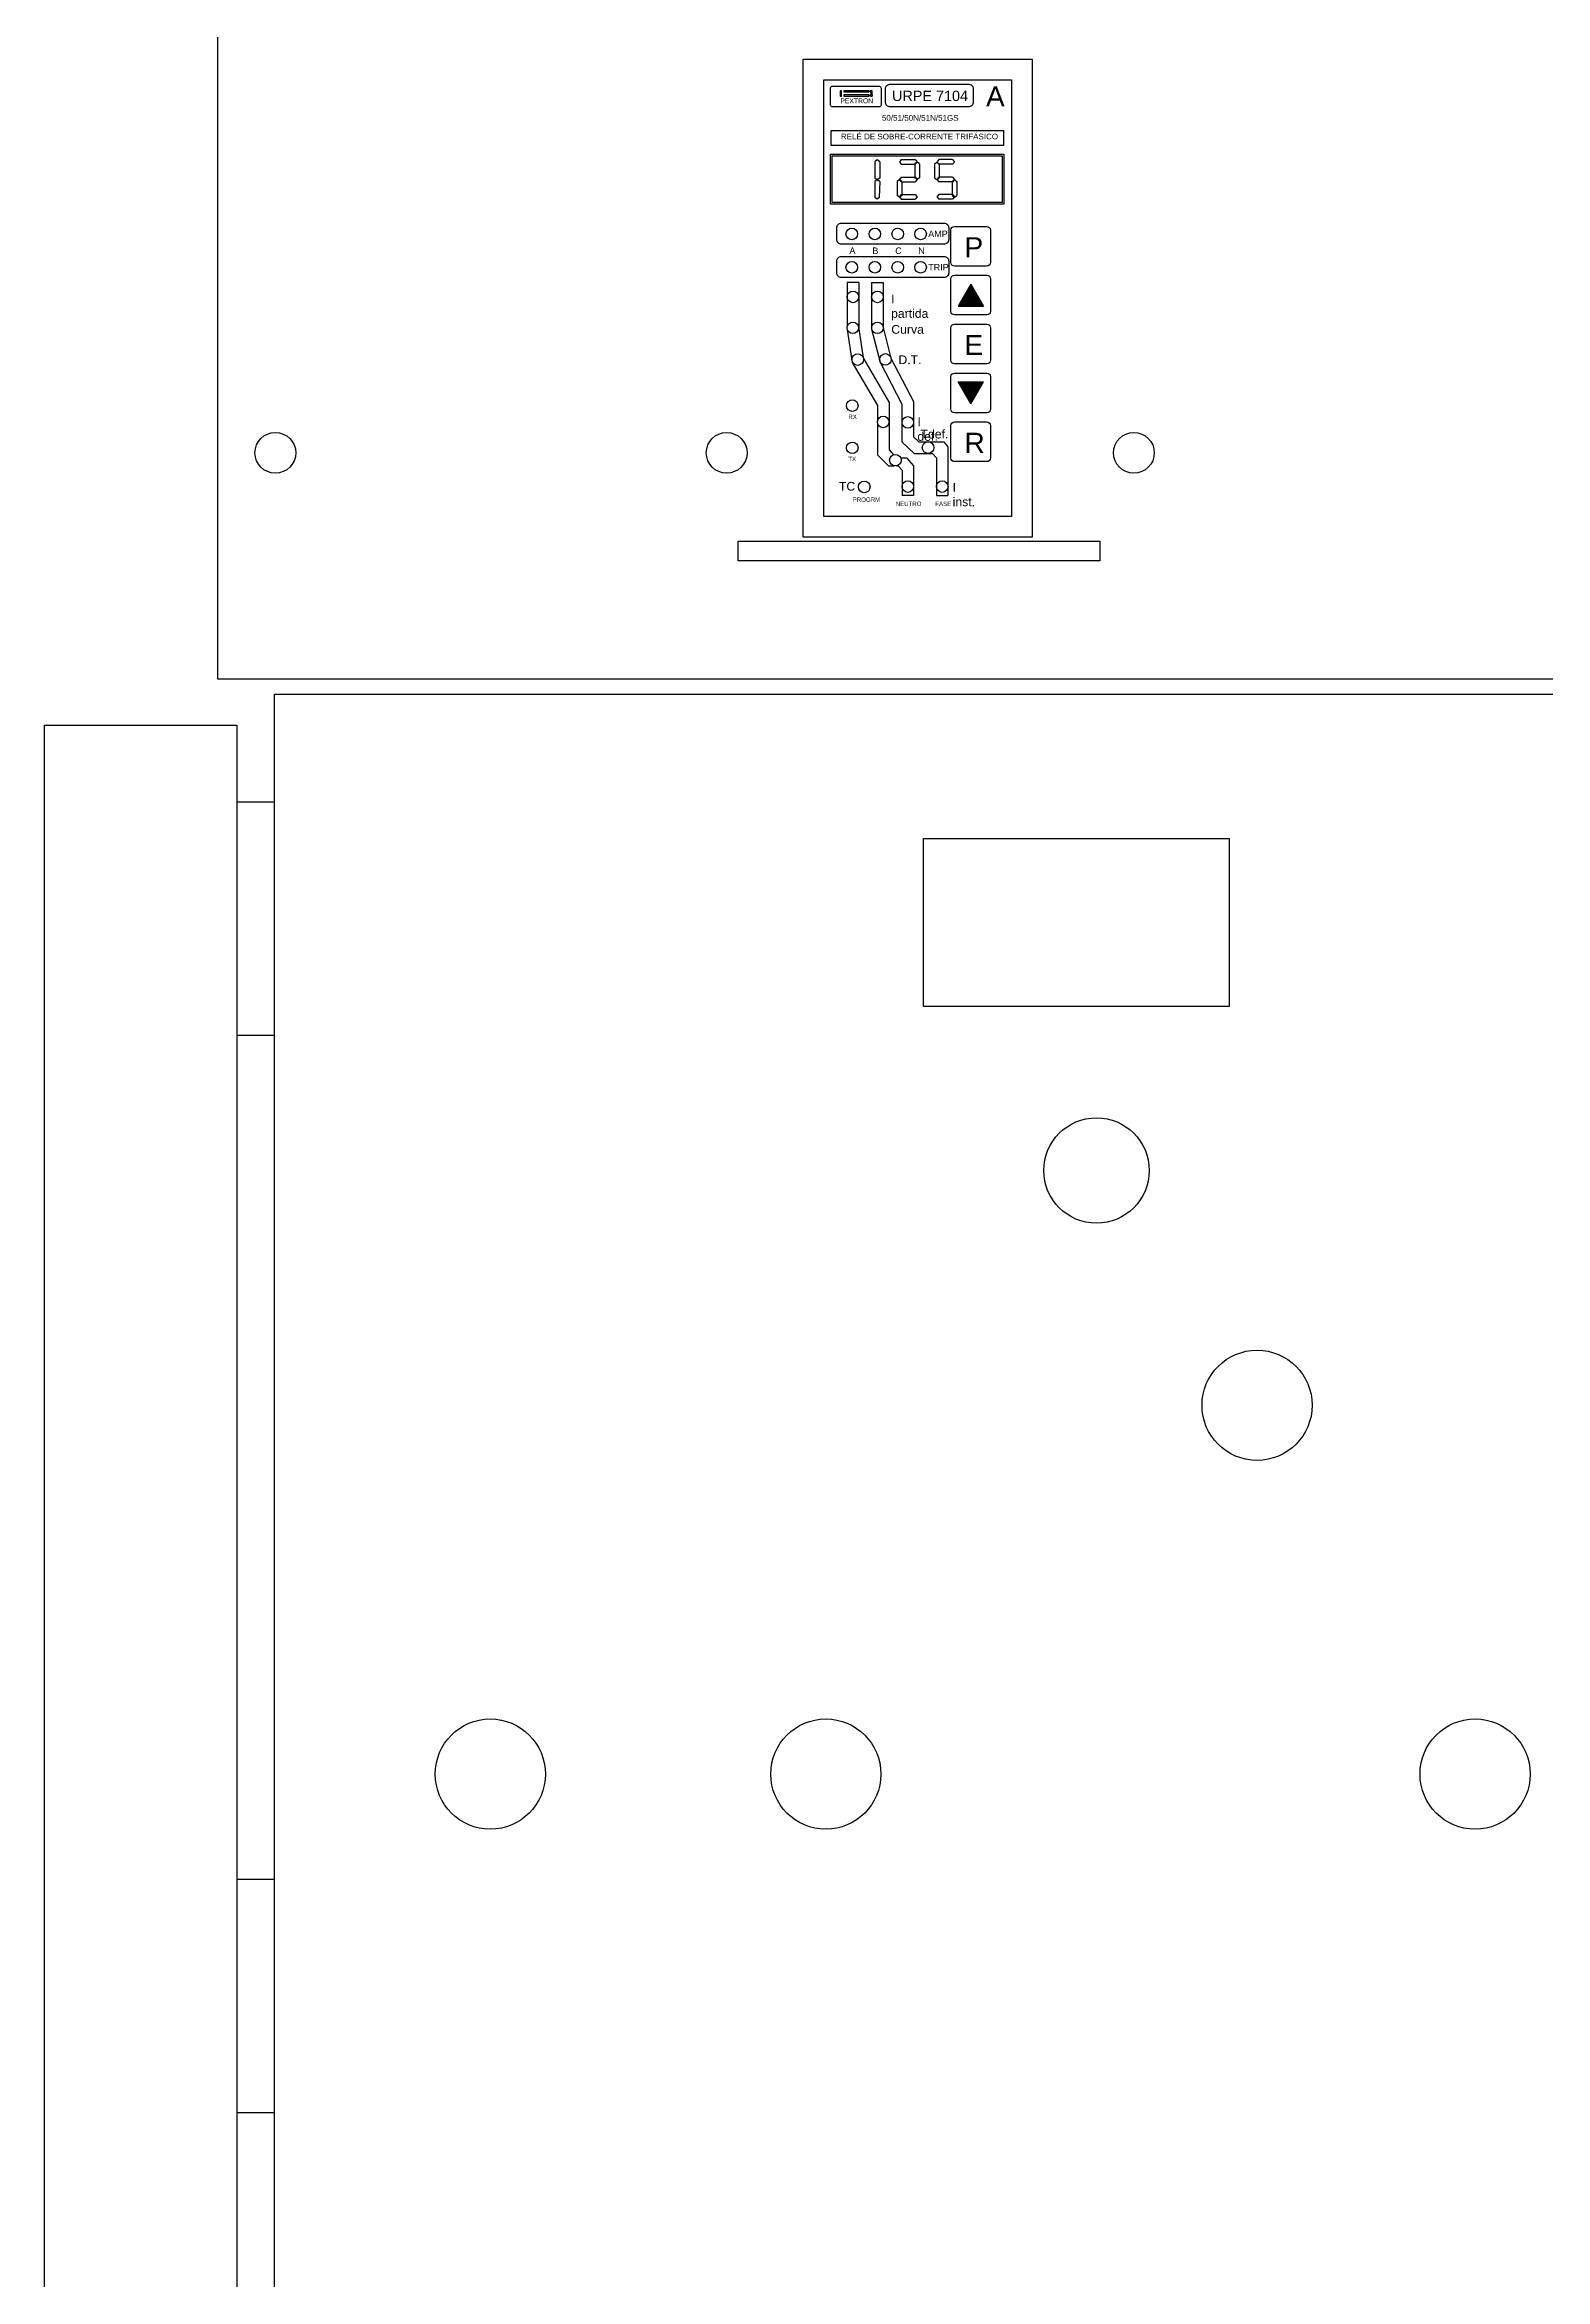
# Model space of a CAD drawing. Header units: inches. Extents: x 5 to 1823, y 18 to 726.
# Drawn here: x 1381.47 to 1394.12, y 480.77 to 499.6 of the extents above; entities that cross this region are included whole.
import ezdxf

# ---------------------------------------------------------------- set-up
doc = ezdxf.new("R2010")
doc.units = ezdxf.units.IN
doc.header["$MEASUREMENT"] = 0
doc.layers.get('0').update_dxf_attribs({"true_color": 0x7fbfff})
doc.layers.add('ESTRUTURA DISJUNTOR', color=1, linetype='Continuous')
doc.styles.get("Standard").update_dxf_attribs({"font": 'arial.ttf'})

msp = doc.modelspace()

# ---------------------------------------------------------------- hatches: boundary and pattern name
h = msp.add_hatch(color=1)
h.dxf.hatch_style = 1
h.paths.add_polyline_path([(1389.17, 497.395), (1389.385, 497.395), (1389.278, 497.578)])
h = msp.add_hatch(color=1)
h.dxf.hatch_style = 1
h.paths.add_polyline_path([(1389.278, 496.571), (1389.385, 496.755), (1389.17, 496.755)])

# ---------------------------------------------------------------- linework, layer by layer
at = {"color": 1}
for p, q in [((1388.489, 498.626), (1388.469, 498.611)), ((1388.469, 498.611), (1388.469, 498.473)), ((1388.509, 498.611), (1388.489, 498.626)), ((1388.509, 498.611), (1388.509, 498.473)), ((1388.691, 498.628), (1388.676, 498.608)), ((1388.676, 498.608), (1388.691, 498.589)), ((1388.691, 498.628), (1388.809, 498.628)), ((1388.691, 498.589), (1388.809, 498.589)), ((1388.824, 498.608), (1388.805, 498.593)), ((1388.805, 498.593), (1388.805, 498.475)), ((1388.809, 498.628), (1388.824, 498.608)), ((1388.824, 498.608), (1388.809, 498.589)), ((1388.844, 498.593), (1388.824, 498.608)), ((1388.844, 498.593), (1388.844, 498.475)), ((1388.971, 498.593), (1388.991, 498.608)), ((1388.971, 498.593), (1388.971, 498.475)), ((1389.007, 498.628), (1388.991, 498.608)), ((1388.991, 498.608), (1389.007, 498.589)), ((1388.991, 498.608), (1389.011, 498.593)), ((1389.124, 498.628), (1389.007, 498.628)), ((1389.124, 498.589), (1389.007, 498.589)), ((1389.011, 498.593), (1389.011, 498.475)), ((1389.124, 498.628), (1389.139, 498.608)), ((1389.139, 498.608), (1389.124, 498.589)), ((1388.469, 498.443), (1388.467, 498.31)), ((1388.489, 498.458), (1388.469, 498.473)), ((1388.489, 498.458), (1388.469, 498.443)), ((1388.509, 498.473), (1388.489, 498.458)), ((1388.509, 498.443), (1388.489, 498.458)), ((1388.509, 498.443), (1388.506, 498.31)), ((1388.676, 498.46), (1388.656, 498.445)), ((1388.656, 498.445), (1388.656, 498.327)), ((1388.676, 498.312), (1388.656, 498.327)), ((1388.691, 498.48), (1388.676, 498.46)), ((1388.676, 498.46), (1388.691, 498.44)), ((1388.696, 498.445), (1388.676, 498.46)), ((1388.691, 498.334), (1388.676, 498.314)), ((1388.696, 498.327), (1388.676, 498.312)), ((1388.691, 498.48), (1388.809, 498.48)), ((1388.691, 498.44), (1388.809, 498.44)), ((1388.691, 498.334), (1388.809, 498.334)), ((1388.696, 498.445), (1388.696, 498.327)), ((1388.824, 498.46), (1388.805, 498.475)), ((1388.809, 498.48), (1388.824, 498.46)), ((1388.824, 498.46), (1388.809, 498.44)), ((1388.809, 498.334), (1388.824, 498.314)), ((1388.844, 498.475), (1388.824, 498.46)), ((1388.971, 498.475), (1388.991, 498.46)), ((1389.007, 498.48), (1388.991, 498.46)), ((1388.991, 498.46), (1389.011, 498.475)), ((1388.991, 498.46), (1389.007, 498.44)), ((1389.007, 498.334), (1388.991, 498.314)), ((1389.124, 498.48), (1389.007, 498.48)), ((1389.124, 498.44), (1389.007, 498.44)), ((1389.124, 498.334), (1389.007, 498.334)), ((1389.12, 498.445), (1389.139, 498.46)), ((1389.12, 498.445), (1389.12, 498.327)), ((1389.12, 498.327), (1389.139, 498.312)), ((1389.124, 498.48), (1389.139, 498.46)), ((1389.139, 498.46), (1389.124, 498.44)), ((1389.124, 498.334), (1389.139, 498.314)), ((1389.139, 498.46), (1389.159, 498.445)), ((1389.139, 498.312), (1389.159, 498.327)), ((1389.159, 498.445), (1389.159, 498.327)), ((1388.487, 498.294), (1388.467, 498.31)), ((1388.506, 498.31), (1388.487, 498.294)), ((1388.676, 498.314), (1388.691, 498.294)), ((1388.691, 498.294), (1388.809, 498.294)), ((1388.824, 498.314), (1388.809, 498.294)), ((1388.991, 498.314), (1389.007, 498.294)), ((1389.124, 498.294), (1389.007, 498.294)), ((1389.139, 498.314), (1389.124, 498.294)), ((1388.235, 497.593), (1388.235, 497.221)), ((1388.333, 497.593), (1388.235, 497.593)), ((1388.333, 497.593), (1388.333, 497.202)), ((1388.441, 497.593), (1388.441, 497.201)), ((1388.441, 497.593), (1388.539, 497.593)), ((1388.539, 497.593), (1388.539, 497.213)), ((1389.278, 497.578), (1389.17, 497.395)), ((1389.278, 497.578), (1389.385, 497.395)), ((1389.17, 497.395), (1389.385, 497.395)), ((1388.235, 497.201), (1388.235, 497.195)), ((1388.333, 497.202), (1388.37, 496.958)), ((1388.441, 497.201), (1388.512, 496.922)), ((1388.539, 497.213), (1388.604, 496.957)), ((1388.235, 497.195), (1388.278, 496.92)), ((1388.278, 496.92), (1388.49, 496.556)), ((1388.372, 496.953), (1388.588, 496.582)), ((1388.512, 496.922), (1388.697, 496.567)), ((1388.604, 496.957), (1388.795, 496.591)), ((1389.17, 496.755), (1389.385, 496.755)), ((1389.278, 496.571), (1389.17, 496.755)), ((1389.278, 496.571), (1389.385, 496.755)), ((1388.49, 496.556), (1388.49, 496.426)), ((1388.588, 496.582), (1388.588, 496.182)), ((1388.697, 496.567), (1388.697, 496.25)), ((1388.795, 496.591), (1388.795, 496.292)), ((1388.49, 496.411), (1388.49, 496.142)), ((1388.795, 496.292), (1388.838, 496.25)), ((1388.49, 496.142), (1388.582, 496.048)), ((1388.588, 496.182), (1388.626, 496.142)), ((1388.685, 496.116), (1388.736, 496.116)), ((1388.697, 496.25), (1388.799, 496.153)), ((1388.736, 496.116), (1388.795, 496.049)), ((1388.799, 496.153), (1388.955, 496.153)), ((1388.838, 496.25), (1389.049, 496.25)), ((1388.955, 496.153), (1388.987, 496.115)), ((1388.987, 496.115), (1388.987, 495.799)), ((1389.049, 496.25), (1389.084, 496.208)), ((1389.084, 496.208), (1389.084, 495.799)), ((1388.582, 496.048), (1388.632, 496.048)), ((1388.65, 496.048), (1388.666, 496.048)), ((1388.666, 496.048), (1388.698, 496.012)), ((1388.698, 496.012), (1388.698, 495.799)), ((1388.795, 496.049), (1388.795, 495.799)), ((1388.795, 495.799), (1388.698, 495.799)), ((1388.987, 495.799), (1389.084, 495.799)), ((1383.41, 493.215), (1383.093, 493.215)), ((1383.41, 491.248), (1383.093, 491.248)), ((1383.41, 484.139), (1383.093, 484.139)), ((1383.41, 482.172), (1383.093, 482.172))]:
    msp.add_line(p, q, dxfattribs=at)
for points in [[(1382.93, 494.254), (1402.027, 494.254), (1402.027, 500.4), (1382.93, 500.4)], [(1387.864, 499.475), (1389.795, 499.475), (1389.795, 495.447), (1387.864, 495.447)], [(1388.038, 499.301), (1389.621, 499.301), (1389.621, 495.621), (1388.038, 495.621)], [(1388.177, 499.164), (1388.188, 499.164), (1388.188, 499.209), (1388.177, 499.209)], [(1388.419, 499.209), (1388.207, 499.209), (1388.207, 499.2), (1388.419, 499.2)], [(1388.419, 499.174), (1388.207, 499.174), (1388.207, 499.164), (1388.419, 499.164)], [(1388.1, 498.875), (1389.551, 498.875), (1389.551, 498.748), (1388.1, 498.748)], [(1388.094, 498.675), (1389.555, 498.675), (1389.555, 498.253), (1388.094, 498.253)], [(1388.108, 498.661), (1389.54, 498.661), (1389.54, 498.267), (1388.108, 498.267)], [(1387.316, 495.415), (1390.365, 495.415), (1390.365, 495.247), (1387.316, 495.247)], [(1383.41, 494.124), (1401.685, 494.124), (1401.685, 479.772), (1383.41, 479.772)], [(1388.878, 492.908), (1391.454, 492.908), (1391.454, 491.493), (1388.878, 491.493)]]:
    msp.add_lwpolyline(points, close=True, dxfattribs=at)
for points in [[(1388.11, 499.246), (1388.506, 499.246, -0.414214), (1388.521, 499.23), (1388.521, 499.088, -0.414214), (1388.506, 499.073), (1388.11, 499.073, -0.414214), (1388.095, 499.088), (1388.095, 499.23, -0.414214)], [(1388.599, 499.264), (1389.256, 499.264, -0.414214), (1389.297, 499.224), (1389.297, 499.114, -0.414214), (1389.256, 499.073), (1388.599, 499.073, -0.414214), (1388.558, 499.114), (1388.558, 499.224, -0.414214)], [(1388.187, 498.094), (1389.051, 498.094, -0.414214), (1389.091, 498.054), (1389.091, 497.956, -0.414214), (1389.051, 497.915), (1388.187, 497.915, -0.414214), (1388.147, 497.956), (1388.147, 498.054, -0.414214)], [(1389.139, 498.065), (1389.412, 498.065, -0.414214), (1389.442, 498.036), (1389.442, 497.761, -0.414214), (1389.412, 497.732), (1389.139, 497.732, -0.414214), (1389.109, 497.761), (1389.109, 498.036, -0.414214)], [(1388.187, 497.813), (1389.051, 497.813, -0.414214), (1389.091, 497.773), (1389.091, 497.675, -0.414214), (1389.051, 497.635), (1388.187, 497.635, -0.414214), (1388.147, 497.675), (1388.147, 497.773, -0.414214)], [(1389.139, 497.654), (1389.412, 497.654, -0.414214), (1389.442, 497.624), (1389.442, 497.35, -0.414214), (1389.412, 497.32), (1389.139, 497.32, -0.414214), (1389.109, 497.35), (1389.109, 497.624, -0.414214)], [(1389.139, 497.242), (1389.412, 497.242, -0.414214), (1389.442, 497.212), (1389.442, 496.938, -0.414214), (1389.412, 496.908), (1389.139, 496.908, -0.414214), (1389.109, 496.938), (1389.109, 497.212, -0.414214)], [(1389.139, 496.83), (1389.412, 496.83, -0.414214), (1389.442, 496.8), (1389.442, 496.526, -0.414214), (1389.412, 496.496), (1389.139, 496.496, -0.414214), (1389.109, 496.526), (1389.109, 496.8, -0.414214)], [(1389.139, 496.418), (1389.412, 496.418, -0.414214), (1389.442, 496.388), (1389.442, 496.114, -0.414214), (1389.412, 496.084), (1389.139, 496.084, -0.414214), (1389.109, 496.114), (1389.109, 496.388, -0.414214)]]:
    msp.add_lwpolyline(points, format="xyb", close=True, dxfattribs=at)
for points in [[(1388.446, 499.2), (1388.446, 499.209), (1388.427, 499.209), (1388.427, 499.2), (1388.434, 499.2)], [(1388.446, 499.174), (1388.446, 499.164), (1388.427, 499.164), (1388.427, 499.174), (1388.434, 499.174)], [(1388.434, 499.164), (1388.446, 499.164), (1388.446, 499.209), (1388.434, 499.209)], [(1388.434, 499.2), (1388.434, 499.174)]]:
    msp.add_lwpolyline(points, dxfattribs=at)
for centre, radius in [((1388.274, 498.002), 0.0488), ((1388.468, 498.002), 0.0488), ((1388.661, 498.002), 0.0488), ((1388.854, 498.002), 0.0488), ((1388.274, 497.721), 0.0488), ((1388.468, 497.721), 0.0488), ((1388.661, 497.721), 0.0488), ((1388.854, 497.721), 0.0488), ((1388.284, 497.472), 0.0488), ((1388.49, 497.472), 0.0488), ((1388.283, 497.211), 0.0488), ((1388.49, 497.211), 0.0488), ((1388.324, 496.944), 0.0488), ((1388.557, 496.945), 0.0488), ((1388.278, 496.556), 0.0488), ((1388.539, 496.418), 0.0488), ((1388.746, 496.415), 0.0488), ((1383.417, 496.158), 0.172), ((1387.22, 496.158), 0.172), ((1390.651, 496.158), 0.172), ((1388.278, 496.2), 0.0488), ((1388.641, 496.096), 0.0488), ((1388.917, 496.202), 0.0488), ((1388.379, 495.871), 0.0488), ((1388.746, 495.874), 0.0488), ((1389.036, 495.874), 0.0488), ((1390.336, 490.112), 0.444), ((1391.689, 488.134), 0.464), ((1385.228, 485.027), 0.464), ((1388.055, 485.027), 0.464), ((1393.526, 485.027), 0.464)]:
    msp.add_circle(centre, radius, dxfattribs=at)
at = {"layer": 'ESTRUTURA DISJUNTOR'}
msp.add_lwpolyline([(1381.473, 493.864), (1383.093, 493.864), (1383.093, 460.08), (1381.473, 460.08)], close=True, dxfattribs=at)

# ---------------------------------------------------------------- texts
at = {"color": 1, "attachment_point": 1}
for s, width, gutter_width, heights, insert, char_height in [('PEXTRON', 6.01087, 0.398, [0], (1388.178, 499.144), 0.0409), ('URPE 7104', 6.01087, 0.398, [0], (1388.613, 499.209), 0.0868), ('A', 0.00229, 0.197, [0.497], (1389.405, 499.245), 0.169), ('50/51/50N/51N/51GS', 6.01087, 0.398, [0], (1388.528, 499.004), 0.04836), ('RELÉ DE SOBRE-CORRENTE TRIFÁSICO', 6.01087, 0.398, [0], (1388.182, 498.847), 0.04836), ('AMP.', 0.00229, 0.398, [0], (1388.918, 498.03), 0.0544), ('P', 0.00229, 0.197, [0.497], (1389.224, 497.975), 0.169), ('A', 0.00229, 0.398, [0], (1388.254, 497.888), 0.0544), ('B', 0.00229, 0.398, [0], (1388.447, 497.888), 0.0544), ('C', 0.00229, 0.398, [0], (1388.64, 497.888), 0.0544), ('N', 0.00229, 0.398, [0], (1388.834, 497.888), 0.0544), ('TRIP', 0.00229, 0.398, [0], (1388.918, 497.749), 0.0544), ('I partida', 0.00229, 0.197, [0.497], (1388.605, 497.492), 0.0737), ('Curva', 0.00229, 0.197, [0.497], (1388.607, 497.235), 0.0737), ('E', 0.00229, 0.197, [0.497], (1389.224, 497.151), 0.169), ('D.T.', 0.00229, 0.197, [0.497], (1388.667, 496.979), 0.0737), ('RX', 0.00229, 0.398, [0], (1388.245, 496.481), 0.0368), ('I def.', 0.00229, 0.197, [0.497], (1388.827, 496.456), 0.0737), ('Tdef.', 0.00229, 0.197, [0.497], (1388.853, 496.353), 0.0737), ('R', 0.00229, 0.197, [0.497], (1389.224, 496.327), 0.169), ('TX', 0.00229, 0.398, [0], (1388.245, 496.125), 0.0368), ('TC', 0.00229, 0.197, [0.497], (1388.166, 495.913), 0.0737), ('I inst.', 0.00229, 0.197, [0.497], (1389.124, 495.905), 0.0737), ('PROGRM', 0.00229, 0.398, [0], (1388.282, 495.782), 0.0368), ('NEUTRO', 0.00229, 0.398, [0], (1388.644, 495.747), 0.0368), ('FASE', 0.00229, 0.398, [0], (1388.978, 495.747), 0.0368)]:
    msp.add_mtext_dynamic_manual_height_columns(s, width=width, gutter_width=gutter_width, heights=heights, dxfattribs=dict(at, insert=insert, char_height=char_height))

doc.saveas('drawing.dxf')
